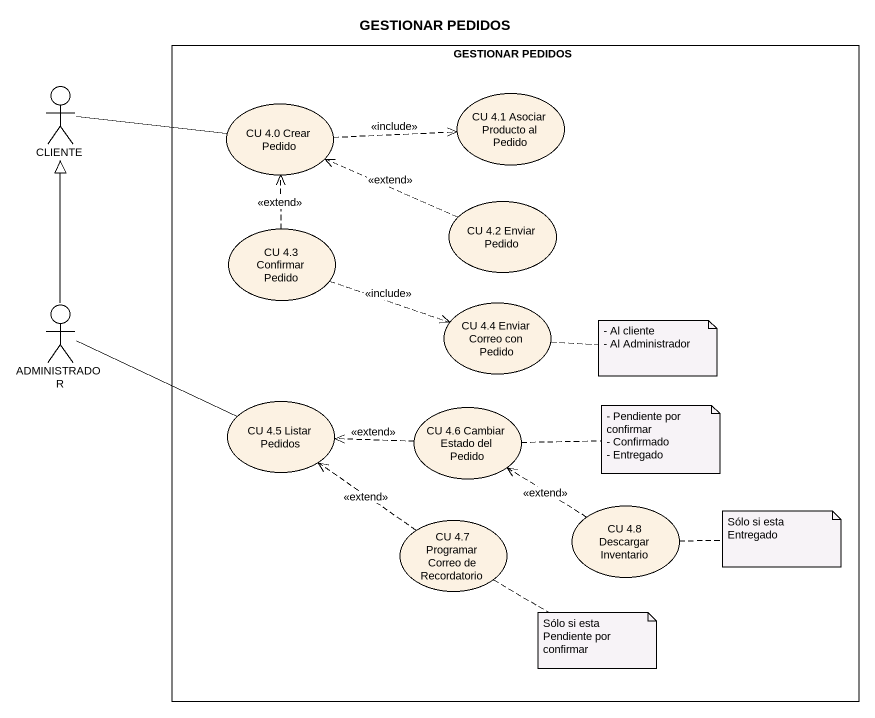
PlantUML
@startuml
title GESTIONAR PEDIDOS
actor CLIENTE
rectangle "GESTIONAR PEDIDOS" as GESTIONAR_PEDIDOS {
  usecase "CU 4.0 Crear Pedido" as CU_4_0_Crear_Pedido
  usecase "CU 4.1 Asociar Producto al Pedido" as CU_4_1_Asociar_Producto_al
  usecase "CU 4.2 Enviar Pedido" as CU_4_2_Enviar_Pedido
  usecase "CU 4.3 Confirmar Pedido" as CU_4_3_Confirmar_Pedido
  usecase "CU 4.4 Enviar Correo con Pedido" as CU_4_4_Enviar_Correo_con
  usecase "CU 4.5 Listar Pedidos" as CU_4_5_Listar_Pedidos
  usecase "CU 4.6 Cambiar Estado del Pedido" as CU_4_6_Cambiar_Estado_del
  usecase "CU 4.7 Programar Correo de Recordatorio" as CU_4_7_Programar_Correo_de
  usecase "CU 4.8 Descargar Inventario" as CU_4_8_Descargar_Inventario
}
actor ADMINISTRADOR
CLIENTE -right- CU_4_0_Crear_Pedido
CU_4_0_Crear_Pedido .right.> CU_4_1_Asociar_Producto_al : <<include>>
CU_4_2_Enviar_Pedido .left.> CU_4_0_Crear_Pedido : <<extend>>
CU_4_3_Confirmar_Pedido .up.> CU_4_0_Crear_Pedido : <<extend>>
CU_4_3_Confirmar_Pedido .right.> CU_4_4_Enviar_Correo_con : <<include>>
ADMINISTRADOR -up-|> CLIENTE
ADMINISTRADOR -right- CU_4_5_Listar_Pedidos
CU_4_6_Cambiar_Estado_del .left.> CU_4_5_Listar_Pedidos : <<extend>>
CU_4_7_Programar_Correo_de .up.> CU_4_5_Listar_Pedidos : <<extend>>
CU_4_8_Descargar_Inventario .up.> CU_4_6_Cambiar_Estado_del : <<extend>>
note right of CU_4_4_Enviar_Correo_con
  - Al cliente
  - Al Administrador
end note
note right of CU_4_6_Cambiar_Estado_del
  - Pendiente por confirmar
  - Confirmado
  - Entregado
end note
note right of CU_4_8_Descargar_Inventario : Sólo si esta Entregado
note right of CU_4_7_Programar_Correo_de : Sólo si esta Pendiente por confirmar
@enduml
